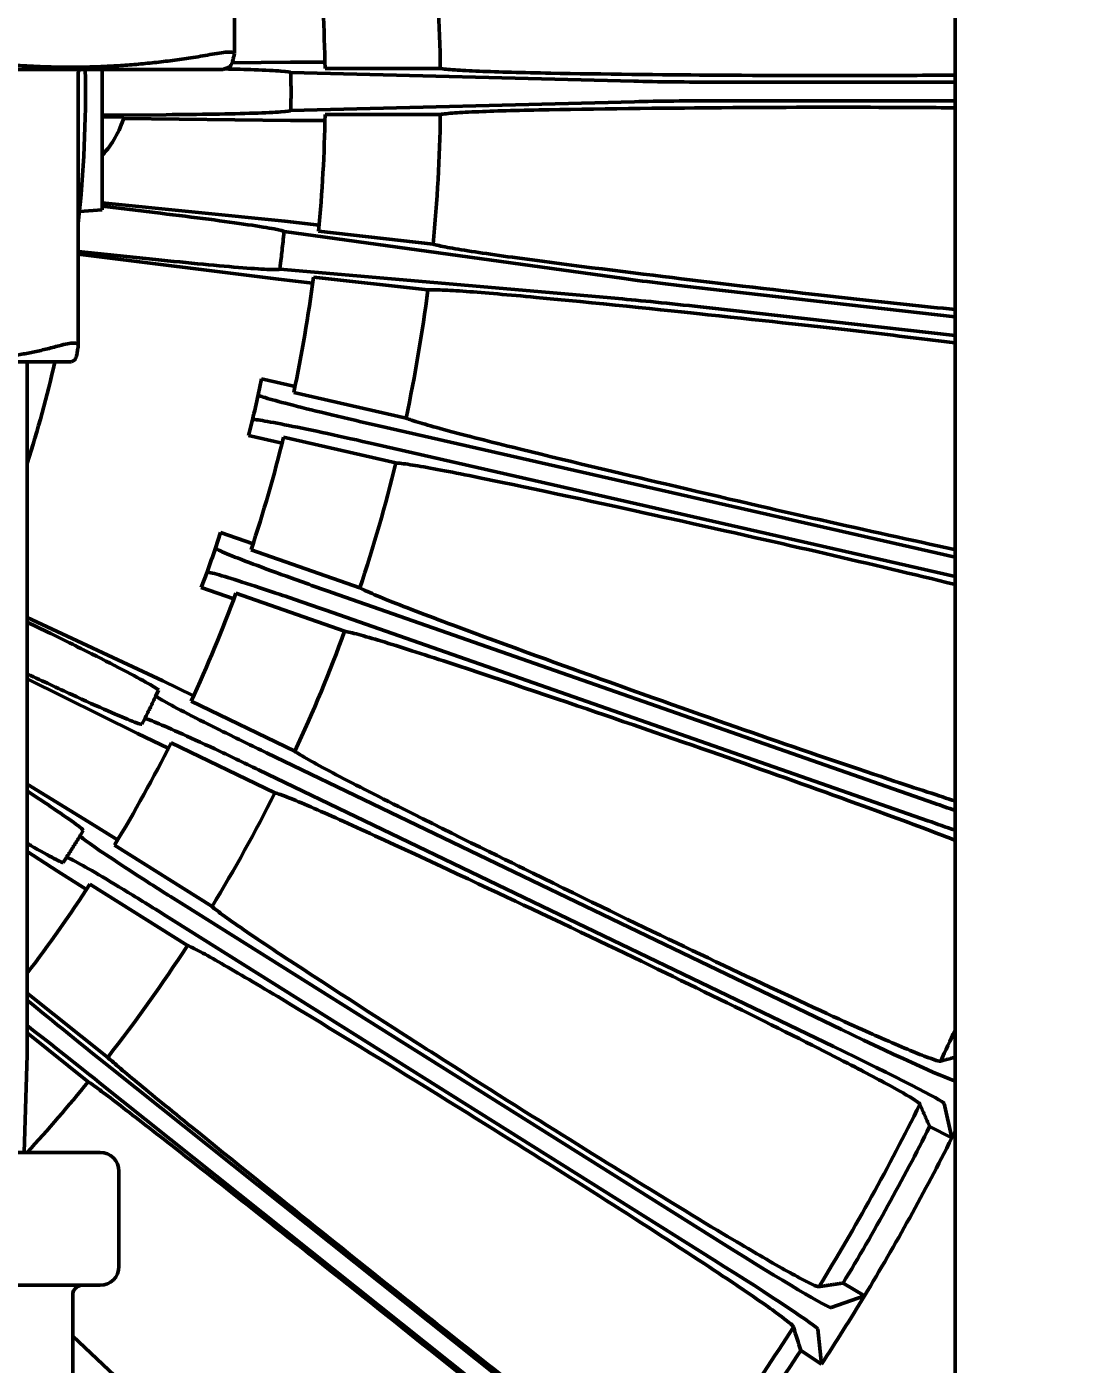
# Model space of a CAD drawing. Header units: inches. Extents: x 11 to 1621, y 11 to 1332.
# Drawn here: x 1091.043 to 1094.398, y 305.86 to 310.089 of the extents above; entities that cross this region are included whole.
import ezdxf

# ---------------------------------------------------------------- set-up
doc = ezdxf.new("R2010")
doc.units = ezdxf.units.IN
doc.header["$LTSCALE"] = 48
doc.header["$MEASUREMENT"] = 0
doc.layers.add('Dimension (ANSI)', color=7, linetype='Continuous', lineweight=25)
doc.layers.add('Visible (ANSI)', color=7, linetype='Continuous', lineweight=50)
doc.styles.add('Dimension Text', font='tahoma.ttf')
doc.dimstyles.new('ELC FT', dxfattribs={"dimscale": 48, "dimtxt": 0.12, "dimasz": 0.098425, "dimexe": 0.05, "dimexo": 0.1, "dimgap": 0.031496, "dimtad": 1, "dimdec": 5, "dimzin": 3, "dimdsep": 46, "dimlunit": 4, "dimtxsty": 'Dimension Text', "dimcen": 0.09, "dimdle": 0.5, "dimclrd": 5, "dimclre": 5, "dimclrt": 256, "dimadec": 1, "dimazin": 3, "dimtfac": 0.833333, "dimtofl": 0, "dimtmove": 0, "dimatfit": 3, "dimfxl": 0, "dimfrac": 2, "dimtolj": 1, "dimtzin": 0, "dimlwd": 25, "dimlwe": 25, "dimarcsym": 0})

# ---------------------------------------------------------------- blocks, each defined once
blk = doc.blocks.new('*D32')
at = {"layer": 'Defpoints', "color": 0, "linetype": 'Continuous', "transparency": 16777216}
for p in [(1009.1438, 460.8893), (1167.9445, 460.8893), (1018.5453, 291.4511)]:
    blk.add_point(p, dxfattribs=at)
at = {"layer": 'Dimension (ANSI)', "color": 5, "linetype": 'Continuous', "lineweight": 25, "transparency": 16777216}
for p, q in [((1163.1445, 460.8893), (1006.7438, 460.8893)), ((1009.1438, 296.1755), (1009.1438, 456.1649)), ((1013.7453, 291.4511), (1006.7438, 291.4511))]:
    blk.add_line(p, q, dxfattribs=at)
at = {"layer": 'Dimension (ANSI)', "color": 5, "linetype": 'Continuous', "transparency": 16777216}
for points in [[(1008.3564, 456.1649), (1009.9312, 456.1649), (1009.1438, 460.8893)], [(1008.3564, 296.1755), (1009.9312, 296.1755), (1009.1438, 291.4511)]]:
    blk.add_solid(points, dxfattribs=at)
at = {"layer": 'Dimension (ANSI)', "linetype": 'Continuous', "lineweight": 25, "transparency": 16777216, "insert": (1003.9957, 376.1702), "char_height": 5.76, "attachment_point": 5, "rotation": 90, "style": 'Dimension Text'}
blk.add_mtext('\\A1;14\'-1 7/16"', dxfattribs=at)
blk = doc.blocks.new('*D51')
at = {"layer": 'Defpoints', "color": 0, "linetype": 'Continuous', "transparency": 16777216}
for p in [(1146.447, 546.4511), (994.5453, 291.4511), (1018.5453, 291.4511)]:
    blk.add_point(p, dxfattribs=at)
at = {"layer": 'Dimension (ANSI)', "color": 5, "linetype": 'Continuous', "lineweight": 25, "transparency": 16777216}
for p, q in [((1141.647, 546.4511), (992.1453, 546.4511)), ((994.5453, 541.7267), (994.5453, 296.1755)), ((1013.7453, 291.4511), (992.1453, 291.4511))]:
    blk.add_line(p, q, dxfattribs=at)
at = {"layer": 'Dimension (ANSI)', "color": 5, "linetype": 'Continuous', "transparency": 16777216}
for points in [[(993.7579, 541.7267), (995.3327, 541.7267), (994.5453, 546.4511)], [(993.7579, 296.1755), (995.3327, 296.1755), (994.5453, 291.4511)]]:
    blk.add_solid(points, dxfattribs=at)
at = {"layer": 'Dimension (ANSI)', "linetype": 'Continuous', "lineweight": 25, "transparency": 16777216, "insert": (990.0336, 418.9511), "char_height": 5.76, "attachment_point": 5, "rotation": 90, "style": 'Dimension Text'}
blk.add_mtext('\\A1;21\'-3"', dxfattribs=at)

msp = doc.modelspace()

# ---------------------------------------------------------------- linework, layer by layer
at = {"layer": 'Visible (ANSI)'}
for p, q in [((1093.976979, 303.316653), (1093.976979, 335.716301)), ((1091.6997, 310.898937), (1091.6997, 310.004354)), ((1091.662604, 309.95399), (1091.683255, 309.961506)), ((1091.691806, 309.974724), (1091.877206, 309.976959)), ((1091.877206, 309.976959), (1091.985746, 309.976959)), ((1088.046354, 309.95399), (1091.662604, 309.95399)), ((1091.206109, 309.081576), (1091.206109, 309.94399)), ((1091.282058, 309.510683), (1091.282058, 309.95399)), ((1091.877775, 309.944523), (1092.96234, 309.91709)), ((1092.350311, 309.95749), (1091.986095, 309.95749)), ((1093.229388, 309.914226), (1093.976979, 309.914226)), ((1092.964272, 309.852308), (1091.877774, 309.824784)), ((1093.976979, 309.855171), (1093.231149, 309.855171)), ((1091.282058, 309.809765), (1091.483729, 309.811223)), ((1091.349981, 309.803666), (1091.282058, 309.803928)), ((1091.877206, 309.792439), (1091.34855, 309.79881)), ((1091.985746, 309.792439), (1091.877206, 309.792439)), ((1091.986095, 309.811907), (1092.350311, 309.811907)), ((1091.210026, 309.505538), (1091.282058, 309.510683)), ((1091.282058, 309.532001), (1091.859323, 309.473995)), ((1091.466188, 309.499387), (1091.282058, 309.521483)), ((1091.859323, 309.473995), (1091.96718, 309.461842)), ((1091.856257, 309.4417), (1092.930931, 309.293006)), ((1092.327273, 309.401678), (1091.965348, 309.442457)), ((1091.206109, 309.379028), (1091.449763, 309.353357)), ((1091.838663, 309.290635), (1091.206109, 309.369638)), ((1091.94652, 309.278482), (1091.838663, 309.290635)), ((1092.925597, 309.228415), (1091.842849, 309.322713)), ((1091.949047, 309.29779), (1092.310973, 309.25701)), ((1093.195978, 309.260261), (1093.976979, 309.172263)), ((1093.976979, 309.112834), (1093.191116, 309.20138)), ((1091.184153, 309.029771), (1091.19463, 309.035819)), ((1088.524806, 309.029771), (1091.184153, 309.029771)), ((1091.044479, 309.029771), (1091.044479, 306.837971)), ((1091.785238, 308.976196), (1091.774573, 308.925378)), ((1091.785238, 308.976196), (1091.891056, 308.952044)), ((1092.242149, 308.85194), (1091.887065, 308.932985)), ((1091.756619, 308.846715), (1091.744178, 308.796302)), ((1092.156145, 308.827193), (1093.976979, 308.4116)), ((1091.849996, 308.77215), (1091.744178, 308.796302)), ((1091.854669, 308.791053), (1092.209753, 308.710007)), ((1093.976979, 308.351026), (1092.143004, 308.769619)), ((1091.655883, 308.489822), (1091.639595, 308.440517)), ((1091.655883, 308.489822), (1091.758332, 308.453974)), ((1092.096008, 308.315189), (1091.752231, 308.435482)), ((1091.612947, 308.36436), (1091.59494, 308.315657)), ((1091.697388, 308.279808), (1091.59494, 308.315657)), ((1091.704148, 308.298069), (1092.047925, 308.177776)), ((1092.007774, 308.300228), (1093.91105, 307.634243)), ((1093.891545, 307.578502), (1091.98827, 308.244487)), ((1091.044479, 308.220975), (1091.472885, 308.02099)), ((1091.110198, 308.174801), (1091.044479, 308.207037)), ((1091.044479, 308.043329), (1091.046438, 308.042403)), ((1091.392824, 307.854743), (1091.044479, 308.027699)), ((1091.472885, 308.02099), (1091.570675, 307.973896)), ((1091.459319, 307.991507), (1091.451179, 307.973818)), ((1091.89069, 307.798177), (1091.562543, 307.956204)), ((1091.416171, 307.901124), (1091.407416, 307.883731)), ((1091.490615, 307.807649), (1091.392824, 307.854743)), ((1091.499377, 307.825038), (1091.827524, 307.667011)), ((1091.801336, 307.793188), (1093.618077, 306.918291)), ((1093.592454, 306.865085), (1091.775713, 307.739981)), ((1091.044479, 307.694296), (1091.238544, 307.575594)), ((1091.238544, 307.575594), (1091.330448, 307.517848)), ((1091.221763, 307.547816), (1091.211694, 307.53115)), ((1091.140374, 307.419357), (1091.044479, 307.481235)), ((1091.628776, 307.307403), (1091.320386, 307.501177)), ((1091.168767, 307.462832), (1091.15812, 307.446529)), ((1091.232277, 307.36161), (1091.140374, 307.419357)), ((1091.242931, 307.377909), (1091.551321, 307.184134)), ((1091.539425, 307.31245), (1093.246786, 306.239644)), ((1093.215366, 306.189641), (1091.508005, 307.262447)), ((1091.299084, 306.830425), (1091.044479, 307.033465)), ((1091.044479, 306.907575), (1091.237717, 306.753473)), ((1091.034884, 306.529771), (1091.044479, 306.837971)), ((1091.044479, 306.837971), (1091.041979, 306.837971)), ((1091.31001, 306.796534), (1092.760361, 305.639917)), ((1092.723541, 305.593746), (1091.27319, 306.750362)), ((1093.966814, 306.575559), (1093.942428, 306.684805)), ((1093.966814, 306.575559), (1093.896833, 306.611661)), ((1091.275279, 306.529771), (1088.433679, 306.529771)), ((1091.334479, 306.168971), (1091.334479, 306.470571)), ((1093.623305, 306.116749), (1093.691105, 306.076702)), ((1088.433679, 306.109771), (1091.275279, 306.109771)), ((1091.188628, 304.982896), (1091.188628, 306.080171)), ((1093.58563, 306.039228), (1093.691105, 306.076702)), ((1091.83912, 305.335092), (1091.188628, 305.948907)), ((1093.554956, 305.860021), (1093.542954, 305.97131)), ((1093.554956, 305.860021), (1093.489457, 305.903731))]:
    msp.add_line(p, q, dxfattribs=at)
for centre, radius, start, end in [((1087.390215, 309.884699), 4.96063, 0.840778, 5.587793), ((1087.390215, 309.884699), 4.596457, 0.907397, 5.521174), ((1087.390215, 309.884699), 3.838583, 353.767337, 1.034314), ((1091.216109, 309.94399), 0.01, 90, 180), ((1091.066042, 309.884699), 0.295276, 317.018601, 344.071879), ((1087.390215, 309.884699), 4.596457, 354.478826, 359.092603), ((1087.390215, 309.884699), 4.96063, 354.412207, 359.159222), ((1087.390215, 309.884699), 4.596457, 348.050255, 352.664031), ((1087.390215, 309.884699), 4.96063, 347.983635, 352.730651), ((1087.390215, 309.884699), 3.838583, 342.172529, 347.13118), ((1087.390215, 309.884699), 4.596457, 341.621683, 346.23546), ((1087.390215, 309.884699), 4.96063, 341.555064, 346.302079), ((1087.390215, 309.884699), 4.596457, 335.193112, 339.806888), ((1087.390215, 309.884699), 4.96063, 335.126492, 339.873508), ((1087.390215, 309.884699), 4.596457, 328.76454, 333.378317), ((1087.390215, 309.884699), 4.96063, 328.697921, 333.444936), ((1087.390215, 309.884699), 4.596457, 322.656926, 326.949745), ((1087.390215, 309.884699), 4.96063, 321.996991, 327.016365), ((1087.390215, 309.884699), 7.224409, 334.8887576, 335.7465639), ((1087.390215, 309.884699), 4.96063, 317.443974, 320.860152), ((1087.390215, 309.884699), 7.224409, 328.4601862, 333.6826709), ((1087.390215, 309.884699), 7.283465, 328.8467227, 333.2961345), ((1087.390215, 309.884699), 7.362205, 333.2898819, 333.4664337), ((1087.390215, 309.884699), 7.362205, 328.8529753, 333.2898819), ((1091.275279, 306.470571), 0.0592, 0, 90), ((1091.275279, 306.168971), 0.0592, 270, 0), ((1091.218228, 306.080171), 0.0296, 90, 180), ((1087.390215, 309.884699), 7.362205, 326.8613105, 328.8529753), ((1087.390215, 309.884699), 7.224409, 321.8305819, 327.2540995), ((1087.390215, 309.884699), 7.283465, 324.219264, 326.867563)]:
    msp.add_arc(centre, radius, start, end, dxfattribs=at)
for centre, major_axis, ratio, start_param, end_param in [((1093.229065, 309.925042), (-0.393876, 0.000009), 0.02746031, 0.8268731, 1.57161569), ((1093.231471, 309.844355), (0.393876, -0.000009), 0.02746031, 1.57161569, 2.31635828), ((1093.196869, 309.271045), (-0.391398, 0.044109), 0.02746031, 0.8268731, 1.57161569), ((1093.190225, 309.190596), (0.391398, -0.044109), 0.02746031, 1.57161569, 2.31635828), ((1089.044191, 309.507189), (-0.626169, -2.743425), 0.9920756, 1.55645939, 1.58513332), ((1088.991523, 309.324377), (-0.929398, -2.656066), 0.9920756, 1.55645939, 1.58513332), ((1093.91456, 307.644473), (0.3716, -0.130031), 0.02747098, 4.7125556, 4.89076784), ((1093.887911, 307.568315), (-0.371602, 0.130027), 0.02747098, 4.47996917, 4.71222235), ((1091.313046, 306.800407), (0.307813, -0.245473), 0.01249982, 3.66215116, 4.71249438), ((1091.270089, 306.746541), (-0.307814, 0.245473), 0.01249982, 4.71228362, 5.54494055), ((1093.622711, 306.928064), (0.354705, -0.170819), 0.02747098, 4.7125556, 6.24507814), ((1093.587703, 306.855369), (-0.354707, 0.170816), 0.02747098, 3.16328009, 4.71222235), ((1093.252484, 306.248837), (0.333349, -0.209459), 0.02747098, 4.7125556, 6.26149787), ((1093.209557, 306.180518), (-0.333351, 0.209456), 0.02747098, 3.16328009, 4.71222235)]:
    msp.add_ellipse(centre, major_axis=major_axis, ratio=ratio, start_param=start_param, end_param=end_param, dxfattribs=at)
for points, knots in [([(1091.63702, 310.003624), (1091.657816, 310.007365), (1091.674182, 310.009239), (1091.694942, 310.009239), (1091.700374, 310.007365), (1091.699619, 310.003624)], [-1.202957606, -1.202957606, -1.202957606, -1.202957606, -0.981963958, -0.981963958, -0.76097031, -0.76097031, -0.76097031, -0.76097031]), ([(1091.877775, 309.944523), (1091.877686, 309.945971), (1091.867028, 309.947578), (1091.82663, 309.950647), (1091.797989, 309.952081), (1091.734223, 309.95429), (1091.702375, 309.955126), (1091.667652, 309.955826)], [-1.57566557, -1.57566557, -1.57566557, -1.57566557, -1.17429602, -1.17429602, -0.78782922, -0.78782922, -0.48763676, -0.48763676, -0.48763676, -0.48763676]), ([(1091.877774, 309.824784), (1091.878415, 309.855316), (1091.878404, 309.865578), (1091.878405, 309.904037), (1091.878288, 309.919996), (1091.877775, 309.944523)], [-0.370617268, -0.370617268, -0.370617268, -0.370617268, -0.186945222, -0.186945222, -0.000001, -0.000001, -0.000001, -0.000001]), ([(1093.976979, 309.936489), (1093.88721, 309.93564), (1093.793184, 309.935097), (1093.553496, 309.934519), (1093.392457, 309.934895), (1093.060672, 309.937503), (1092.857375, 309.939463), (1092.610704, 309.944114), (1092.533657, 309.946119), (1092.442545, 309.949851), (1092.417042, 309.951207), (1092.37487, 309.954207), (1092.359743, 309.955831), (1092.350311, 309.95749)], [-6.6917577, -6.6917577, -6.6917577, -6.6917577, -5.3151309, -5.3151309, -3.17070036, -3.17070036, -1.71223176, -1.71223176, -0.89223943, -0.89223943, -0.46586973, -0.46586973, 0, 0, 0, 0]), ([(1092.350311, 309.811907), (1092.359651, 309.81355), (1092.374576, 309.815158), (1092.416097, 309.818133), (1092.441196, 309.819479), (1092.530808, 309.823185), (1092.60658, 309.825183), (1092.868874, 309.830195), (1093.105613, 309.832324), (1093.433471, 309.834676), (1093.592631, 309.834896), (1093.817822, 309.834152), (1093.898954, 309.833647), (1093.97698, 309.832909)], [-3.93772258, -3.93772258, -3.93772258, -3.93772258, -3.83567723, -3.83567723, -3.7422453, -3.7422453, -3.56268719, -3.56268719, -3.20398065, -3.20398065, -2.67853389, -2.67853389, -2.38215954, -2.38215954, -2.38215954, -2.38215954]), ([(1091.483729, 309.811223), (1091.535807, 309.8116), (1091.587369, 309.812159), (1091.682268, 309.813768), (1091.724894, 309.814793), (1091.79701, 309.817273), (1091.825835, 309.818704), (1091.866394, 309.821754), (1091.87725, 309.823345), (1091.877774, 309.824784)], [-1.56714313, -1.56714313, -1.56714313, -1.56714313, -1.17031837, -1.17031837, -0.78356814, -0.78356814, -0.39697383, -0.39697383, 0, 0, 0, 0]), ([(1091.856257, 309.4417), (1091.85633, 309.443148), (1091.845919, 309.445939), (1091.806119, 309.453512), (1091.777818, 309.458143), (1091.706725, 309.468657), (1091.664577, 309.474443), (1091.570107, 309.486725), (1091.518422, 309.493119), (1091.466188, 309.499387)], [-1.57566557, -1.57566557, -1.57566557, -1.57566557, -1.17429602, -1.17429602, -0.78782922, -0.78782922, -0.40087549, -0.40087549, 0, 0, 0, 0]), ([(1091.842849, 309.322713), (1091.846903, 309.35297), (1091.848042, 309.363181), (1091.852349, 309.401397), (1091.85402, 309.417269), (1091.856257, 309.4417)], [-0.370617574, -0.370617574, -0.370617574, -0.370617574, -0.186945224, -0.186945224, -0.000001, -0.000001, -0.000001, -0.000001]), ([(1093.976979, 309.195026), (1093.877094, 309.205218), (1093.771032, 309.216501), (1093.520321, 309.244137), (1093.360336, 309.262542), (1093.030929, 309.302281), (1092.82913, 309.326991), (1092.584531, 309.359231), (1092.508193, 309.36985), (1092.418071, 309.38376), (1092.392881, 309.387963), (1092.35131, 309.395666), (1092.33646, 309.398973), (1092.327273, 309.401678)], [-6.87599716, -6.87599716, -6.87599716, -6.87599716, -5.3151309, -5.3151309, -3.17070036, -3.17070036, -1.71223176, -1.71223176, -0.89223943, -0.89223943, -0.46586973, -0.46586973, 0, 0, 0, 0]), ([(1091.449763, 309.353357), (1091.501556, 309.3479), (1091.552856, 309.342683), (1091.647339, 309.333657), (1091.689811, 309.329903), (1091.761752, 309.324292), (1091.790556, 309.322487), (1091.831201, 309.320977), (1091.842167, 309.321342), (1091.842849, 309.322713)], [-1.56714313, -1.56714313, -1.56714313, -1.56714313, -1.17031837, -1.17031837, -0.78356814, -0.78356814, -0.39697383, -0.39697383, 0, 0, 0, 0]), ([(1092.310973, 309.25701), (1092.320412, 309.257595), (1092.335368, 309.257525), (1092.376785, 309.255844), (1092.401767, 309.254381), (1092.490824, 309.248069), (1092.565998, 309.241607), (1092.82709, 309.21725), (1093.063276, 309.192788), (1093.389871, 309.158361), (1093.548056, 309.140759), (1093.788284, 309.112888), (1093.885339, 309.101281), (1093.97698, 309.089945)], [-3.93872226, -3.93872226, -3.93872226, -3.93872226, -3.83679896, -3.83679896, -3.74346805, -3.74346805, -3.56413938, -3.56413938, -3.20398065, -3.20398065, -2.67853389, -2.67853389, -2.32140354, -2.32140354, -2.32140354, -2.32140354]), ([(1091.145477, 309.080501), (1091.165428, 309.085958), (1091.18133, 309.088757), (1091.2016, 309.088757), (1091.206733, 309.085958), (1091.20603, 309.080501)], [0.806268368, 0.806268368, 0.806268368, 0.806268368, 1.022042953, 1.022042953, 1.237817539, 1.237817539, 1.237817539, 1.237817539]), ([(1091.774573, 308.925378), (1091.774428, 308.924688), (1091.776727, 308.923442), (1091.786418, 308.919772), (1091.79407, 308.917293), (1091.823258, 308.908618), (1091.850806, 308.90114), (1091.920315, 308.883254), (1091.961745, 308.87299), (1092.054421, 308.850707), (1092.104994, 308.838868), (1092.156145, 308.827193)], [0, 0, 0, 0, 0.19549809, 0.19549809, 0.40230456, 0.40230456, 0.78720508, 0.78720508, 1.17543315, 1.17543315, 1.57523368, 1.57523368, 1.57523368, 1.57523368]), ([(1092.143004, 308.769619), (1092.091853, 308.781294), (1092.041152, 308.79257), (1091.947985, 308.812705), (1091.906204, 308.821432), (1091.835819, 308.835477), (1091.807755, 308.840692), (1091.777693, 308.84554), (1091.769723, 308.846627), (1091.7594, 308.847524), (1091.756788, 308.8474), (1091.756619, 308.846715)], [0, 0, 0, 0, 0.39979191, 0.39979191, 0.78801151, 0.78801151, 1.17290368, 1.17290368, 1.37970566, 1.37970566, 1.57519948, 1.57519948, 1.57519948, 1.57519948]), ([(1093.976979, 308.436357), (1093.974795, 308.436822), (1093.972596, 308.437291), (1093.841806, 308.465167), (1093.696658, 308.497123), (1093.410056, 308.561811), (1093.253138, 308.598012), (1092.930251, 308.674384), (1092.732488, 308.721533), (1092.493036, 308.780956), (1092.418367, 308.800055), (1092.33037, 308.823968), (1092.305808, 308.830965), (1092.265362, 308.843275), (1092.250975, 308.848224), (1092.242149, 308.85194)], [-7.52421923, -7.52421923, -7.52421923, -7.52421923, -7.48683973, -7.48683973, -5.3151309, -5.3151309, -3.17070036, -3.17070036, -1.71223176, -1.71223176, -0.89223943, -0.89223943, -0.46586973, -0.46586973, 0, 0, 0, 0]), ([(1092.209753, 308.710007), (1092.219199, 308.709532), (1092.234053, 308.707787), (1092.275021, 308.701479), (1092.299682, 308.697228), (1092.387473, 308.680985), (1092.461451, 308.666147), (1092.718174, 308.61271), (1092.950135, 308.561958), (1093.270823, 308.491179), (1093.426042, 308.455977), (1093.708163, 308.390604), (1093.849602, 308.357046), (1093.974746, 308.326433), (1093.975865, 308.326159), (1093.976979, 308.325886)], [-3.93872226, -3.93872226, -3.93872226, -3.93872226, -3.83679896, -3.83679896, -3.74346805, -3.74346805, -3.56413938, -3.56413938, -3.20398065, -3.20398065, -2.67853389, -2.67853389, -2.14711855, -2.14711855, -2.14230861, -2.14230861, -2.14230861, -2.14230861]), ([(1091.639595, 308.440517), (1091.639374, 308.439848), (1091.641519, 308.438353), (1091.650738, 308.433621), (1091.658064, 308.4303), (1091.686098, 308.418412), (1091.712635, 308.407897), (1091.779704, 308.382341), (1091.819725, 308.367502), (1091.909323, 308.334983), (1091.958253, 308.317556), (1092.007774, 308.300228)], [0, 0, 0, 0, 0.19549809, 0.19549809, 0.40230456, 0.40230456, 0.78720508, 0.78720508, 1.17543315, 1.17543315, 1.57523368, 1.57523368, 1.57523368, 1.57523368]), ([(1091.98827, 308.244487), (1091.938748, 308.261815), (1091.889628, 308.278698), (1091.799302, 308.309137), (1091.758761, 308.322488), (1091.69039, 308.344324), (1091.663087, 308.352649), (1091.633757, 308.360833), (1091.625958, 308.362805), (1091.6158, 308.364853), (1091.613191, 308.365021), (1091.612947, 308.36436)], [0, 0, 0, 0, 0.39979191, 0.39979191, 0.78801151, 0.78801151, 1.17290368, 1.17290368, 1.37970566, 1.37970566, 1.57519948, 1.57519948, 1.57519948, 1.57519948]), ([(1093.976954, 307.6413), (1093.929932, 307.656333), (1093.861924, 307.678428), (1093.642303, 307.751744), (1093.501645, 307.79975), (1093.224088, 307.896121), (1093.07221, 307.949664), (1092.827256, 308.037543), (1092.621803, 308.111333), (1092.366183, 308.205724), (1092.285162, 308.236247), (1092.189876, 308.273733), (1092.163422, 308.284502), (1092.120076, 308.303047), (1092.104956, 308.310176), (1092.096008, 308.315189)], [-17.1095583, -17.1095583, -17.1095583, -17.1095583, -13.31284861, -13.31284861, -8.32505691, -8.32505691, -3.39991561, -3.39991561, -1.8347853, -1.8347853, -0.95432856, -0.95432856, -0.49894011, -0.49894011, 0, 0, 0, 0]), ([(1091.459319, 307.991507), (1091.459923, 307.992822), (1091.451072, 307.998869), (1091.416099, 308.019118), (1091.390958, 308.032818), (1091.327399, 308.06619), (1091.289559, 308.085558), (1091.225498, 308.117771), (1091.202268, 308.129357), (1091.156001, 308.152285), (1091.133136, 308.16355), (1091.110198, 308.174801)], [-1.5759127, -1.5759127, -1.5759127, -1.5759127, -1.17444953, -1.17444953, -0.78795723, -0.78795723, -0.40102019, -0.40102019, -0.19468448, -0.19468448, 0, 0, 0, 0]), ([(1092.047925, 308.177776), (1092.057258, 308.176246), (1092.071824, 308.172849), (1092.111828, 308.161995), (1092.135858, 308.155009), (1092.221278, 308.129039), (1092.293129, 308.106011), (1092.542255, 308.024165), (1092.767076, 307.947761), (1093.077822, 307.841522), (1093.228124, 307.789162), (1093.501152, 307.692612), (1093.637944, 307.64343), (1093.862108, 307.561067), (1093.931618, 307.53471), (1093.976967, 307.517223)], [-3.93872226, -3.93872226, -3.93872226, -3.93872226, -3.83679896, -3.83679896, -3.74346805, -3.74346805, -3.56413938, -3.56413938, -3.20398065, -3.20398065, -2.67853389, -2.67853389, -2.14711855, -2.14711855, -1.68454759, -1.68454759, -1.68454759, -1.68454759]), ([(1091.046438, 308.042403), (1091.094021, 308.01991), (1091.141206, 307.997817), (1091.227739, 307.957952), (1091.266495, 307.940432), (1091.332277, 307.911514), (1091.358703, 307.90038), (1091.387086, 307.889275), (1091.394632, 307.886548), (1091.404518, 307.883522), (1091.4071, 307.883103), (1091.407416, 307.883731)], [-1.57592415, -1.57592415, -1.57592415, -1.57592415, -1.17486745, -1.17486745, -0.78796298, -0.78796298, -0.40143527, -0.40143527, -0.19502231, -0.19502231, 0, 0, 0, 0]), ([(1091.416171, 307.901124), (1091.416498, 307.901778), (1091.416792, 307.902368), (1091.417094, 307.902974), (1091.417465, 307.903718), (1091.417848, 307.904487), (1091.418231, 307.905258), (1091.418984, 307.906772), (1091.419737, 307.908291), (1091.420499, 307.90983), (1091.421245, 307.911338), (1091.422, 307.912866), (1091.422759, 307.914406), (1091.423505, 307.915921), (1091.424256, 307.917448), (1091.42501, 307.918986), (1091.426493, 307.922008), (1091.427989, 307.925072), (1091.429488, 307.928158), (1091.43097, 307.931206), (1091.432454, 307.934275), (1091.433934, 307.937346), (1091.435413, 307.940418), (1091.436886, 307.943492), (1091.438346, 307.94655), (1091.439823, 307.949647), (1091.441286, 307.952727), (1091.442725, 307.95577), (1091.443457, 307.957319), (1091.444183, 307.958858), (1091.444902, 307.960386), (1091.445633, 307.96194), (1091.446357, 307.963483), (1091.44707, 307.965006), (1091.447799, 307.966562), (1091.448517, 307.968098), (1091.449231, 307.96963), (1091.449595, 307.97041), (1091.449958, 307.97119), (1091.450308, 307.971943), (1091.450593, 307.972557), (1091.450871, 307.973155), (1091.451179, 307.973818)], [4.6745427355, 4.6745427355, 4.6745427355, 4.6745427355, 4.6766032911, 4.6766032911, 4.6766032911, 4.6791315193, 4.6791315193, 4.6791315193, 4.6840938462, 4.6840938462, 4.6840938462, 4.6889526273, 4.6889526273, 4.6889526273, 4.6937303907, 4.6937303907, 4.6937303907, 4.7031180073, 4.7031180073, 4.7031180073, 4.7123889483, 4.7123889483, 4.7123889483, 4.7216598918, 4.7216598918, 4.7216598918, 4.7310475168, 4.7310475168, 4.7310475168, 4.7358252868, 4.7358252868, 4.7358252868, 4.7406840765, 4.7406840765, 4.7406840765, 4.7456464141, 4.7456464141, 4.7456464141, 4.7481746487, 4.7481746487, 4.7481746487, 4.7502352099, 4.7502352099, 4.7502352099, 4.7502352099]), ([(1091.451179, 307.973818), (1091.450885, 307.973178), (1091.452849, 307.971452), (1091.461479, 307.965717), (1091.468388, 307.961598), (1091.494914, 307.946645), (1091.520107, 307.933225), (1091.583893, 307.90032), (1091.622001, 307.881094), (1091.707395, 307.838747), (1091.754065, 307.815952), (1091.801336, 307.793188)], [0, 0, 0, 0, 0.19549809, 0.19549809, 0.40230456, 0.40230456, 0.78720508, 0.78720508, 1.17543315, 1.17543315, 1.57523368, 1.57523368, 1.57523368, 1.57523368]), ([(1091.775713, 307.739981), (1091.728442, 307.762745), (1091.681522, 307.785021), (1091.595171, 307.825382), (1091.55638, 307.843189), (1091.490884, 307.872543), (1091.464685, 307.883872), (1091.436455, 307.895289), (1091.428927, 307.898122), (1091.419062, 307.901294), (1091.416488, 307.901753), (1091.416171, 307.901124)], [0, 0, 0, 0, 0.3997919, 0.3997919, 0.78801149, 0.78801149, 1.17290367, 1.17290367, 1.37970565, 1.37970565, 1.57519948, 1.57519948, 1.57519948, 1.57519948]), ([(1093.931813, 306.818825), (1093.930086, 306.816386), (1093.912171, 306.82173), (1093.845943, 306.847396), (1093.796993, 306.868013), (1093.692435, 306.914179), (1093.614822, 306.948855), (1093.364176, 307.065144), (1093.229778, 307.128596), (1092.964755, 307.255438), (1092.819827, 307.325649), (1092.586254, 307.440402), (1092.390354, 307.536732), (1092.14691, 307.65915), (1092.069815, 307.698552), (1091.979326, 307.746471), (1091.954244, 307.760134), (1091.913247, 307.783416), (1091.89902, 307.792193), (1091.89069, 307.798177)], [-35.83629905, -35.83629905, -35.83629905, -35.83629905, -27.38481255, -27.38481255, -18.80826044, -18.80826044, -13.31284861, -13.31284861, -8.32505691, -8.32505691, -3.39991561, -3.39991561, -1.8347853, -1.8347853, -0.95432856, -0.95432856, -0.49894011, -0.49894011, 0, 0, 0, 0]), ([(1091.221763, 307.547816), (1091.222511, 307.549055), (1091.214392, 307.556055), (1091.181907, 307.580093), (1091.158457, 307.596521), (1091.104194, 307.633302), (1091.075728, 307.652232), (1091.044479, 307.672726)], [-1.5759127, -1.5759127, -1.5759127, -1.5759127, -1.17444953, -1.17444953, -0.78795723, -0.78795723, -0.46817348, -0.46817348, -0.46817348, -0.46817348]), ([(1091.827524, 307.667011), (1091.836652, 307.664439), (1091.850796, 307.659412), (1091.889496, 307.644076), (1091.912693, 307.634399), (1091.995039, 307.598857), (1092.064174, 307.567781), (1092.302667, 307.458491), (1092.516886, 307.357693), (1092.813297, 307.217559), (1092.95679, 307.1487), (1093.217292, 307.022188), (1093.347717, 306.957998), (1093.584208, 306.839557), (1093.65615, 306.802227), (1093.753148, 306.751225), (1093.795761, 306.727863), (1093.852397, 306.694599), (1093.866632, 306.68458), (1093.865832, 306.681812)], [-3.93772258, -3.93772258, -3.93772258, -3.93772258, -3.83567723, -3.83567723, -3.7422453, -3.7422453, -3.56268719, -3.56268719, -3.20398065, -3.20398065, -2.67853389, -2.67853389, -2.14711855, -2.14711855, -1.57767746, -1.57767746, -0.78819126, -0.78819126, 0, 0, 0, 0]), ([(1091.168767, 307.462832), (1091.169165, 307.463446), (1091.169523, 307.463999), (1091.169891, 307.464567), (1091.170343, 307.465265), (1091.170809, 307.465987), (1091.171277, 307.46671), (1091.172194, 307.46813), (1091.173113, 307.469555), (1091.174042, 307.470999), (1091.174953, 307.472414), (1091.175874, 307.473848), (1091.1768, 307.475293), (1091.177712, 307.476715), (1091.178629, 307.478149), (1091.17955, 307.479593), (1091.181362, 307.48243), (1091.183191, 307.485307), (1091.185027, 307.488205), (1091.18684, 307.491068), (1091.188659, 307.493951), (1091.190473, 307.496838), (1091.192287, 307.499725), (1091.194096, 307.502615), (1091.195888, 307.50549), (1091.197703, 307.508402), (1091.199502, 307.511299), (1091.201272, 307.514162), (1091.202173, 307.515619), (1091.203066, 307.517067), (1091.203952, 307.518505), (1091.204853, 307.519967), (1091.205745, 307.521419), (1091.206624, 307.522853), (1091.207523, 307.524317), (1091.208408, 307.525763), (1091.209289, 307.527206), (1091.209738, 307.527941), (1091.210186, 307.528675), (1091.210618, 307.529384), (1091.210971, 307.529962), (1091.211313, 307.530525), (1091.211694, 307.53115)], [4.6745427332, 4.6745427332, 4.6745427332, 4.6745427332, 4.6766032888, 4.6766032888, 4.6766032888, 4.6791315171, 4.6791315171, 4.6791315171, 4.6840938441, 4.6840938441, 4.6840938441, 4.6889526255, 4.6889526255, 4.6889526255, 4.6937303891, 4.6937303891, 4.6937303891, 4.703118006, 4.703118006, 4.703118006, 4.7123889473, 4.7123889473, 4.7123889473, 4.7216598912, 4.7216598912, 4.7216598912, 4.7310475165, 4.7310475165, 4.7310475165, 4.7358252867, 4.7358252867, 4.7358252867, 4.7406840766, 4.7406840766, 4.7406840766, 4.7456464144, 4.7456464144, 4.7456464144, 4.7481746491, 4.7481746491, 4.7481746491, 4.7502352104, 4.7502352104, 4.7502352104, 4.7502352104]), ([(1091.211694, 307.53115), (1091.21133, 307.530547), (1091.213088, 307.528612), (1091.221022, 307.521947), (1091.227426, 307.517079), (1091.252112, 307.499251), (1091.275643, 307.483094), (1091.335345, 307.443255), (1091.37106, 307.419883), (1091.451175, 307.368241), (1091.495, 307.340364), (1091.539425, 307.31245)], [0, 0, 0, 0, 0.19549809, 0.19549809, 0.40230456, 0.40230456, 0.78720508, 0.78720508, 1.17543315, 1.17543315, 1.57523368, 1.57523368, 1.57523368, 1.57523368]), ([(1091.04448, 307.507024), (1091.048229, 307.504832), (1091.051908, 307.502687), (1091.086564, 307.48255), (1091.111577, 307.468527), (1091.138538, 307.454314), (1091.145731, 307.45076), (1091.155217, 307.446645), (1091.157735, 307.44594), (1091.15812, 307.446529)], [-0.832844991, -0.832844991, -0.832844991, -0.832844991, -0.787962981, -0.787962981, -0.401435273, -0.401435273, -0.195022309, -0.195022309, 0, 0, 0, 0]), ([(1091.508005, 307.262447), (1091.463581, 307.29036), (1091.41945, 307.31775), (1091.338161, 307.367525), (1091.301608, 307.389563), (1091.23981, 307.426066), (1091.215044, 307.440257), (1091.18827, 307.454762), (1091.181106, 307.458421), (1091.171659, 307.462677), (1091.169152, 307.463422), (1091.168767, 307.462832)], [0, 0, 0, 0, 0.3997919, 0.3997919, 0.78801149, 0.78801149, 1.17290367, 1.17290367, 1.37970565, 1.37970565, 1.57519948, 1.57519948, 1.57519948, 1.57519948]), ([(1093.547412, 306.105676), (1093.545423, 306.103446), (1093.528219, 306.110762), (1093.46528, 306.143682), (1093.418947, 306.16965), (1093.320215, 306.227232), (1093.246973, 306.27038), (1093.010923, 306.414001), (1092.884474, 306.492103), (1092.63532, 306.64782), (1092.499164, 306.733816), (1092.279908, 306.874), (1092.096025, 306.991657), (1091.867818, 307.140562), (1091.79562, 307.188349), (1091.711065, 307.246099), (1091.687671, 307.262484), (1091.649538, 307.29021), (1091.636384, 307.300524), (1091.628776, 307.307403)], [-35.83629905, -35.83629905, -35.83629905, -35.83629905, -27.38481255, -27.38481255, -18.80826044, -18.80826044, -13.31284861, -13.31284861, -8.32505691, -8.32505691, -3.39991561, -3.39991561, -1.8347853, -1.8347853, -0.95432856, -0.95432856, -0.49894011, -0.49894011, 0, 0, 0, 0]), ([(1091.551321, 307.184134), (1091.560101, 307.180557), (1091.57359, 307.17398), (1091.610314, 307.154417), (1091.632271, 307.14221), (1091.710066, 307.097703), (1091.775235, 307.059113), (1091.999976, 306.923822), (1092.201664, 306.799609), (1092.480582, 306.627131), (1092.615467, 306.542637), (1092.860171, 306.38775), (1092.982587, 306.309362), (1093.204322, 306.165191), (1093.27163, 306.120042), (1093.362304, 306.058503), (1093.40203, 306.030519), (1093.454586, 305.991124), (1093.46761, 305.979573), (1093.466505, 305.976912)], [-3.9379783, -3.9379783, -3.9379783, -3.9379783, -3.83593249, -3.83593249, -3.74251215, -3.74251215, -3.5630138, -3.5630138, -3.20406926, -3.20406926, -2.67855587, -2.67855587, -2.14710518, -2.14710518, -1.57764068, -1.57764068, -0.78820526, -0.78820526, 0, 0, 0, 0]), ([(1093.069951, 305.420094), (1093.068714, 305.419373), (1093.053541, 305.429758), (1092.996839, 305.471713), (1092.954612, 305.503835), (1092.86417, 305.573759), (1092.797126, 305.625809), (1092.580185, 305.796495), (1092.463684, 305.888735), (1092.233757, 306.071679), (1092.107883, 306.172277), (1091.848273, 306.380831), (1091.688597, 306.509319), (1091.497269, 306.664622), (1091.438297, 306.712811), (1091.368758, 306.770425), (1091.349318, 306.786714), (1091.317311, 306.813981), (1091.305969, 306.823969), (1091.299084, 306.830425)], [-17.27333321, -17.27333321, -17.27333321, -17.27333321, -13.61559566, -13.61559566, -9.88285338, -9.88285338, -7.49084232, -7.49084232, -5.31755742, -5.31755742, -3.17115603, -3.17115603, -1.70257017, -1.70257017, -0.88983783, -0.88983783, -0.4653654, -0.4653654, 0, 0, 0, 0]), ([(1091.237717, 306.753473), (1091.245323, 306.748345), (1091.257123, 306.739853), (1091.28936, 306.715844), (1091.308658, 306.701224), (1091.376917, 306.648902), (1091.434144, 306.604413), (1091.655664, 306.43099), (1091.87034, 306.261062), (1092.09962, 306.079399), (1092.223845, 305.980444), (1092.450528, 305.799062), (1092.562913, 305.708696), (1092.765666, 305.544593), (1092.827284, 305.494047), (1092.910492, 305.425426), (1092.946607, 305.395155), (1092.994871, 305.353568), (1093.007151, 305.342138), (1093.006743, 305.340834)], [-3.77033534, -3.77033534, -3.77033534, -3.77033534, -3.70003746, -3.70003746, -3.63585737, -3.63585737, -3.51330002, -3.51330002, -3.22576149, -3.22576149, -2.67834819, -2.67834819, -2.13367201, -2.13367201, -1.55391744, -1.55391744, -0.77710111, -0.77710111, 0, 0, 0, 0])]:
    msp.add_open_spline(points, degree=3, knots=knots, dxfattribs=at)
for points, weights in [([(1091.63702, 310.003624), (1091.181163, 309.921449), (1090.725305, 310.003624)], [1.7121167086, 1.82110030943, 1.7121167086]), ([(1091.683255, 309.961506), (1091.691186, 309.964393), (1091.699619, 310.003624)], [1.76901232531, 1.76518383263, 1.71475118452]), ([(1091.145477, 309.080501), (1090.82669, 308.993058), (1090.507903, 309.080501)], [1.56716598649, 1.65825483042, 1.56716598649]), ([(1091.19463, 309.035819), (1091.20017, 309.039018), (1091.20603, 309.080501)], [1.61242374038, 1.60909708151, 1.56716598649])]:
    msp.add_rational_spline(points, weights, degree=2, dxfattribs=at)
for points, degree in [([(1093.976979, 306.830673), (1093.954369, 306.824721), (1093.931813, 306.818825)], 2), ([(1093.865832, 306.681812), (1093.881344, 306.646842), (1093.896833, 306.611661)], 2), ([(1093.623305, 306.116749), (1093.585276, 306.111146), (1093.547412, 306.105676)], 2), ([(1093.489457, 305.903731), (1093.481853, 305.928096), (1093.474202, 305.952489), (1093.466505, 305.976912)], 3)]:
    msp.add_open_spline(points, degree=degree, dxfattribs=at)

# ---------------------------------------------------------------- dimensions: what is measured, and where the dimension line sits
at = {"layer": 'Dimension (ANSI)', "color": 5, "linetype": 'Continuous', "lineweight": 25, "true_color": 0x0000ff}
for base, p1, p2, picture, middle in [((994.545281, 291.451101), (1146.446979, 546.451101), (1018.545281, 291.451101), '*D51', (994.545281, 418.951101)), ((1009.143755, 460.889261), (1018.545281, 291.451101), (1167.944479, 460.889261), '*D32', (1009.143755, 376.170181))]:
    dim = msp.add_linear_dim(base=base, p1=p1, p2=p2, angle=270, dimstyle='ELC FT', override={"dimgap": 0.031496, "dimdec": 5, "dimlfac": 1, "dimtol": 0, "dimlim": 0, "dimtp": 0, "dimtm": 0, "dimtdec": 2, "dimatfit": 1}, dxfattribs=at)
    dim.commit()
    dim.dimension.update_dxf_attribs({"geometry": picture, "text_midpoint": middle, "dimtype": 160})

doc.saveas('drawing.dxf')
